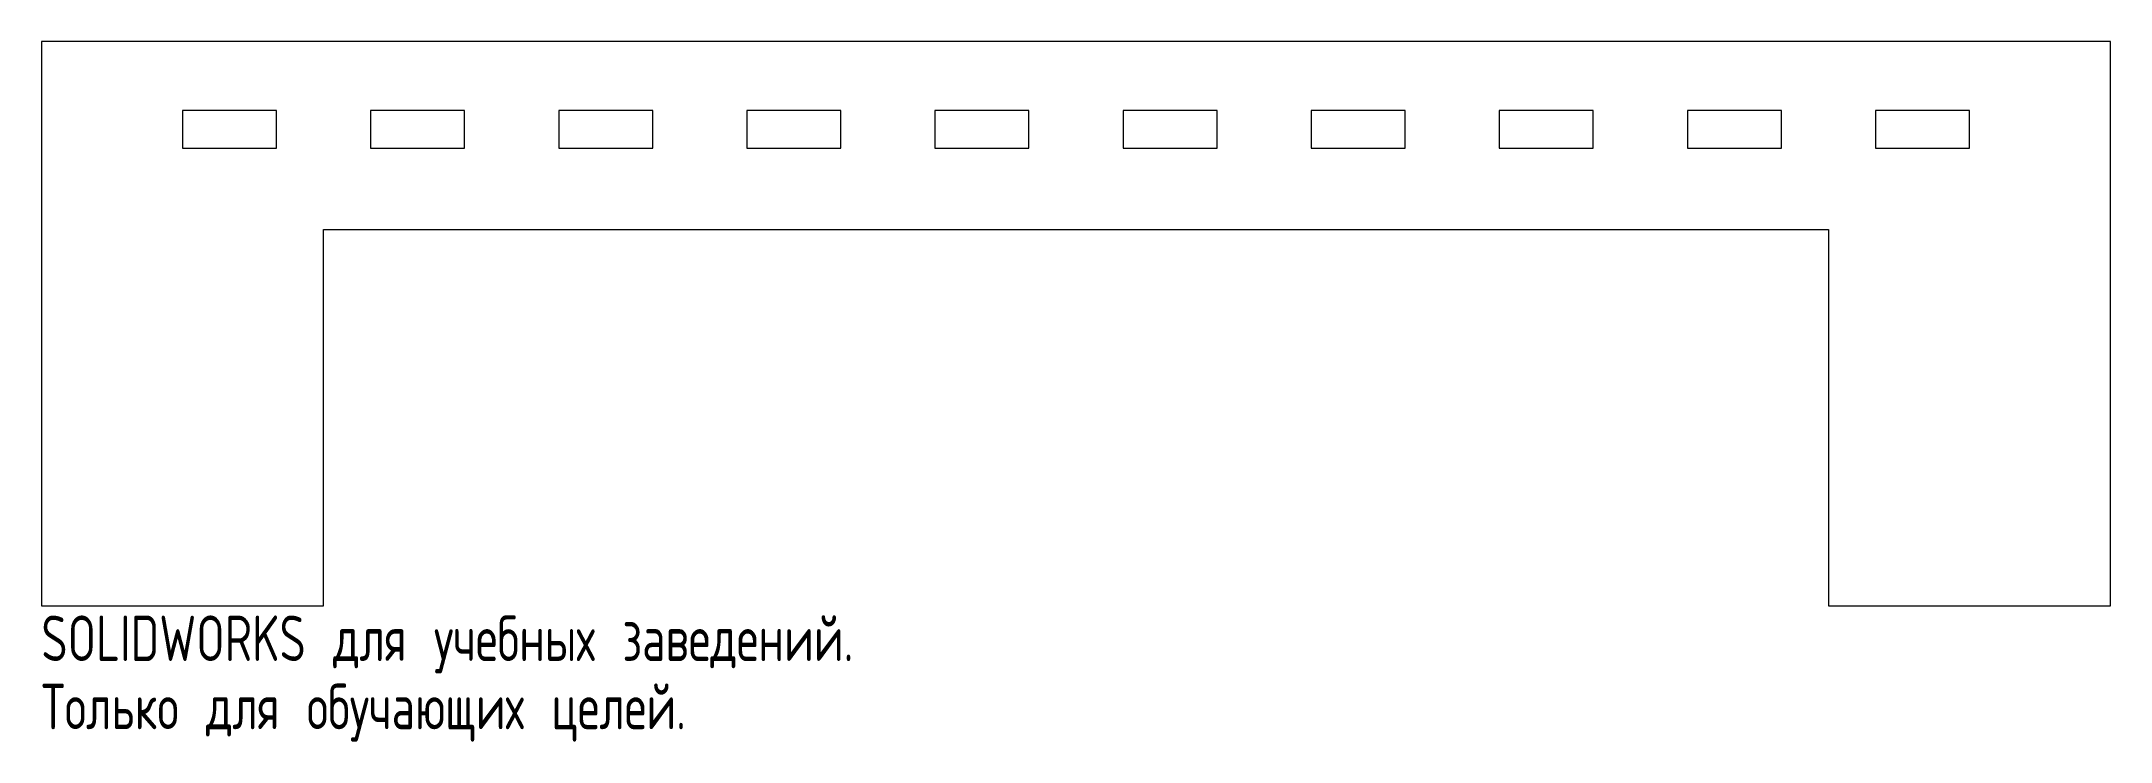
# Model space of a CAD drawing. Header units: millimetres. Extents: x -135 to 85, y -71 to 3.
import ezdxf

# ---------------------------------------------------------------- set-up
doc = ezdxf.new("R2010")
doc.units = ezdxf.units.MM
doc.styles.add('SLDTEXTSTYLE0', font='TXT', dxfattribs={"width": 0.7, "bigfont": 'bigfont'})

msp = doc.modelspace()

# ---------------------------------------------------------------- linework, layer by layer
at = {"color": 7, "linetype": 'Continuous', "lineweight": 15}
for p, q in [((85, 3.21), (-135, 3.21)), ((-135, 3.21), (-135, -56.79)), ((85, -56.79), (85, 3.21)), ((-120, -4.12), (-120, -8.12)), ((-110, -4.12), (-120, -4.12)), ((-110, -8.12), (-110, -4.12)), ((-100, -4.12), (-100, -8.12)), ((-90, -4.12), (-100, -4.12)), ((-90, -8.12), (-90, -4.12)), ((-80, -4.12), (-80, -8.12)), ((-70, -4.12), (-80, -4.12)), ((-70, -8.12), (-70, -4.12)), ((-60, -4.12), (-60, -8.12)), ((-50, -4.12), (-60, -4.12)), ((-50, -8.12), (-50, -4.12)), ((-40, -4.12), (-40, -8.12)), ((-30, -4.12), (-40, -4.12)), ((-30, -8.12), (-30, -4.12)), ((-20, -4.12), (-20, -8.12)), ((-10, -4.12), (-20, -4.12)), ((-10, -8.12), (-10, -4.12)), ((0, -4.12), (0, -8.12)), ((10, -4.12), (0, -4.12)), ((10, -8.12), (10, -4.12)), ((20, -4.12), (20, -8.12)), ((30, -4.12), (20, -4.12)), ((30, -8.12), (30, -4.12)), ((40, -4.12), (40, -8.12)), ((50, -4.12), (40, -4.12)), ((50, -8.12), (50, -4.12)), ((60, -4.12), (60, -8.12)), ((70, -4.12), (60, -4.12)), ((70, -8.12), (70, -4.12)), ((-120, -8.12), (-110, -8.12)), ((-100, -8.12), (-90, -8.12)), ((-80, -8.12), (-70, -8.12)), ((-60, -8.12), (-50, -8.12)), ((-40, -8.12), (-30, -8.12)), ((-20, -8.12), (-10, -8.12)), ((0, -8.12), (10, -8.12)), ((20, -8.12), (30, -8.12)), ((40, -8.12), (50, -8.12)), ((60, -8.12), (70, -8.12)), ((-105, -16.79), (55, -16.79)), ((-105, -56.79), (-105, -16.79)), ((55, -16.79), (55, -56.79)), ((-135, -56.79), (-105, -56.79)), ((55, -56.79), (85, -56.79))]:
    msp.add_line(p, q, dxfattribs=at)

# ---------------------------------------------------------------- texts
at = {"color": 7, "linetype": 'Continuous', "char_height": 4.83362, "attachment_point": 1, "style": 'SLDTEXTSTYLE0'}
for s, insert in [('SOLIDWORKS \\M+18474\\M+1847C\\M+18491 \\M+18485\\M+18489\\M+18475\\M+18471\\M+1847E\\M+1848D\\M+18487 \\M+18478\\M+18470\\M+18472\\M+18475\\M+18474\\M+18475\\M+1847E\\M+18479\\M+1847A.', (-135, -57.81)), ('\\M+18453\\M+18480\\M+1847C\\M+1848E\\M+1847B\\M+18480 \\M+18474\\M+1847C\\M+18491 \\M+18480\\M+18471\\M+18485\\M+18489\\M+18470\\M+18490\\M+1848B\\M+18479\\M+18487 \\M+18488\\M+18475\\M+1847C\\M+18475\\M+1847A.', (-135, -65.06))]:
    msp.add_mtext(s, dxfattribs=dict(at, insert=insert))

doc.saveas('drawing.dxf')
